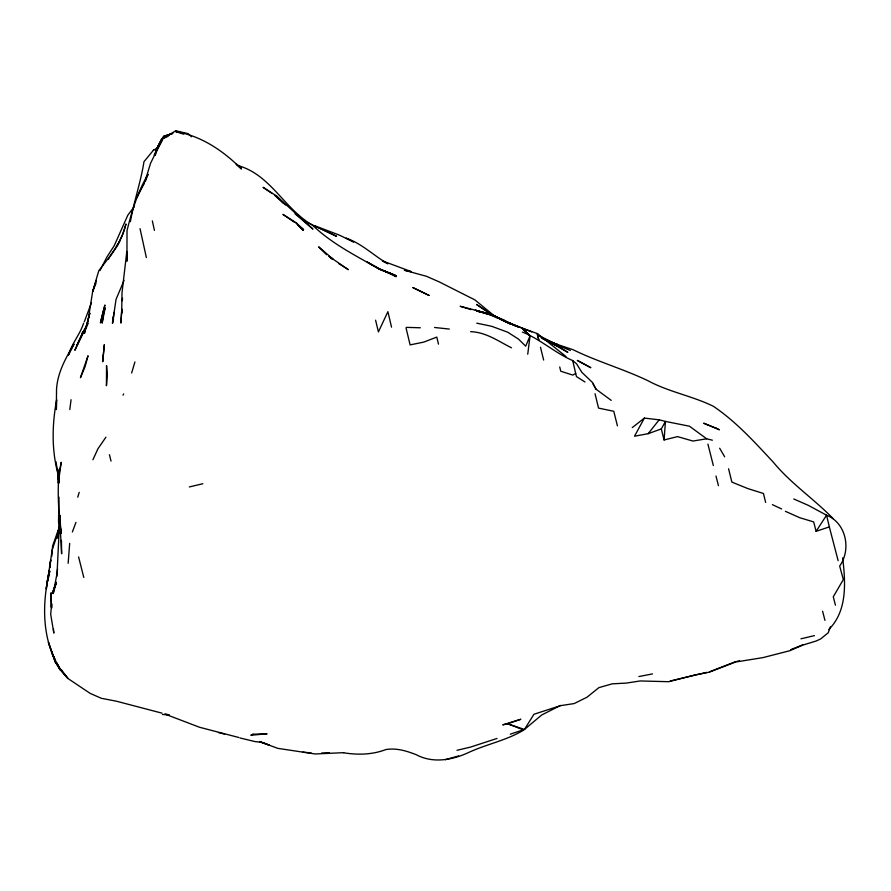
<?xml version="1.0" encoding="UTF-8"?>
<svg xmlns="http://www.w3.org/2000/svg" width="891" height="891" viewBox="0 0 891 891"><rect width="100%" height="100%" fill="white"/><g stroke="black" fill="none" stroke-linecap="round" stroke-linejoin="round"><path stroke-width="1.34" d="M56.523 390.414L56.356 409.57L56.634 399.736C51.979 425.04 51.455 450.634 58.405 475.605M59.062 482.287L59.296 469.167C57.247 490.473 58.416 511.946 61.011 533.152L59.831 515.243M59.006 497.167L58.528 521.458L59.218 530.401M60.276 528.797L60.187 532.718L59.82 515.343M68.15 563.257L69.676 543.376M121.878 309.199L121.699 313.131L122 292.916L126.812 251.462L126.956 261.197L127.012 230.635C131.835 211.078 137.726 191.81 148.073 174.313L145.433 181.062M51.745 556.363L52.636 545.927L59.463 526.592M121.777 310.046L120.898 323.088L121.755 309.444M56.501 390.18C57.191 373.195 65.578 358.26 74.031 344.026L68.618 354.896M46.432 588.706L46.733 584.719L46.232 588.806M712.366 440.187L706.663 438.806L692.92 441.045L677.528 436.612L664.073 439.976L665.454 421.421L659.184 419.828L644.371 418.091L632.265 427.591M71.046 399.714L69.81 409.526M163.576 137.381L163.499 138.361L168.276 136.212M56.4 582.346L52.313 593.15L56.378 582.424L53.204 593.573L57.091 573.125L59.318 526.737L59.318 529.198M112.622 322.531L112.5 323.188L116.042 299.365L124.038 280.409M56.734 576.633L57.536 568.904M527.739 354.217L530.067 335.807L521.692 327.91L506.144 321.796L519.197 327.376L490.25 314.077L460.135 306.27L471.027 309.6M49.707 567.868L50.754 559.826L49.729 567.634M48.181 579.328L48.526 576.733L48.181 579.373M48.871 574.127L49.384 570.229M48.86 574.327L49.361 570.552L46.967 583.427M122.201 300.779L122.557 298.251M112.812 321.261L113.547 316.216M112.5 323.188L114.093 312.418M49.361 570.552L46.945 583.616M155.012 155.157L155.903 150.412L161.884 138.595M59.252 527.739L57.247 538.131L59.329 530.323M130.387 221.647C133.928 201.388 140.789 182.054 143.963 161.739L153.597 150.022M58.049 534.477L59.385 528.396M112.934 321.306L113.558 318.844M131.656 372.984L134.909 361.958M85.614 364.876L88.009 355.765L80.457 377.706L85.269 366.179M84.433 333.312L89.868 313.131L84.467 333.223M59.407 527.104L56.556 537.663L59.162 528.385M77.74 497.2L79.21 492.311M144.955 181.564L150.534 163.331L161.75 140.522M59.274 528.953L52.224 549.725L47.39 581.411L49.818 571.075C40.674 606.437 41.732 650.53 68.006 678.53L90.203 693.41L101.374 698.31L116.331 701.184L162.006 713.156M155.29 155.234L157.139 149.488L154.188 155.045M96.328 280.42L92.619 291.702L87.619 323.422L74.866 350.308L82.139 333.858L87.841 323.7M96.016 283.115L92.619 291.702L98.778 270.708C109.849 256.374 121.9 242.074 125.976 223.953L122.646 234.5L117.623 245.448M830.401 626.896L828.218 632.777L820.544 639.003L816 641.063L802.691 645.14L789.727 650.742L762.852 657.636L735.431 662.058L709.258 672.193L695.637 674.799L668.762 681.704L640.161 680.958L626.395 683.085L612.273 683.831L598.93 687.618L586.98 697.23L574.183 703.567L560.45 705.672L533.943 714.27L524.454 729.462L510.276 734.184M72.371 531.972L75.958 522.36M84.344 321.684L91.483 302.684M68.54 354.818C71.87 343.414 80.023 334.415 83.631 323.132M92.92 459.767L97.899 448.83L105.951 437.158M123.036 395.147L123.626 393.911M99.937 270.652L106.82 257.154L114.271 245.615L127.836 215.154L134.352 206.556M109.638 257.176L108.346 259.359M161.549 139.308L155.903 150.412L163.632 136.123L172.932 133.316M87.819 323.778L76.838 345.508L82.139 333.858L85.926 328.133M162.24 139.776L156.092 151.626L163.398 138.105L175.828 130.765L188.046 133.65L191.543 136.746M644.371 418.091L634.503 436.222L648.147 433.683L661.3 428.927L665.454 421.421L689.478 426.221L706.663 438.806M119.706 241.528L116.431 246.373M86.761 326.863L82.161 333.223L84.522 330.316M785.394 511.334L799.695 517.693L813.683 521.914L816.1 531.326L826.57 515.198C846.194 522.984 851.473 549.446 839.667 566.041L843.332 579.562L833.274 596.792L835.435 605.189M110.406 256.04L116.91 246.517M828.741 629.581C847.686 610.625 845.459 582.146 842.674 557.822M648.147 433.683L659.184 419.828M153.363 150.412L157.662 147.65M522.404 332.065C540.57 339.348 554.803 352.814 572.701 360.577L575.675 373.396L572.824 375.089L560.762 371.246L559.715 366.969M560.562 705.438L541.728 714.972L524.454 729.462L507.636 723.759L502.78 724.851L520.845 719.26L507.636 723.759L523.54 729.963M523.596 730.141C506.389 740.499 486.675 744.119 468.655 752.472C452.171 760.146 432.77 763.654 415.986 754.588L415.685 754.477C406.084 750.79 396.261 747.839 385.87 749.554C372.393 754.755 357.77 755.067 343.636 752.784M735.443 661.701L709.414 671.825M790.896 649.584L802.691 644.85M171.852 133.695L163.487 136.724L172.03 133.795M497.011 738.45L470.515 747.103L457.016 750.289M816.1 531.326L829.332 526.904L826.57 515.198L808.17 505.286L793.747 498.96M202.836 483.735L189.315 486.943M445.3 759.689L458.642 755.924M800.953 638.814L814.452 635.617M736.79 661.4L739.497 660.788M706.697 672.393L670.244 680.969M638.88 676.547L652.502 673.908M343.625 752.672L315.158 753.975L277.803 748.362L259.615 741.613M321.595 753.029L329.347 752.784M406.519 327.365L420.318 327.777M162.418 714.471L169.268 714.938L165.826 714.07M302.862 752.171L311.048 752.873M434.563 327.487L449.287 329.057M470.615 331.664C486.041 332.154 498.359 341.253 511.523 347.813M479.781 311.861L486.252 313.209L476.997 311.093L480.75 312.251M476.785 323.166L491.13 326.162M176.162 131.4L175.828 130.765L175.872 131.656C201.388 135.877 223.429 150.969 241.45 168.967L238.688 166.595M238.766 737.481L199.551 727.268L164.779 714.003M239.957 737.96L254.949 741.568L261.987 742.359L269.16 745.054L260.027 741.925M487.544 313.476L503.861 319.992L510.331 323.89M486.263 313.142L477.253 310.825L487.655 314.066M218.44 732.547L224.577 734.151M491.932 326.384L507.759 332.232L518.573 339.17L525.712 346.209L530.067 335.807L521.714 327.955L537.496 333.657L565.997 356.556M550.504 342.367L558.312 344.828L546.528 340.228M481.441 312.117L475.293 310.146L484.37 313.097M483.902 312.908L487.589 314.1M175.872 131.656L183.713 134.196M487.243 313.587L490.473 314.835M380.769 269.706L396.339 275.798L380.825 269.695L394.635 275.085L380.346 269.26L367.27 262.065L379.856 269.461C356.511 255.951 332.053 244.034 312.429 225.078L312.373 225.033C284.073 208.862 270.341 173.901 237.051 165.336M382.607 260.94L411.319 271.644L404.369 270.251L426.544 276.321L439.541 282.046L474.892 299.899L496.421 317.597M570.329 350.486L555.338 344.294L537.73 335.072M308.041 222.906L336.542 236.293L314.646 225.713L339.193 235.035L353.649 241.996L346.309 238.198C362.058 243.644 373.697 255.717 387.93 263.769L382.395 261.041M503.693 320.76L531.682 331.897M557.721 345.296L541.65 337.143M490.841 315.202L496.9 317.786M499.328 318.822L510.131 324.012M542.742 338.569L556.173 344.505M237.607 165.626L241.394 167.308L236.07 164.078M500.452 318.911L515.02 325.839M487.288 313.677L490.663 315.202M542.742 338.057L556.162 344.327M380.323 269.249L396.205 276.689L394.29 275.798M772.397 504.651L781.641 508.973M501.043 319.134L491.075 314.367L505.019 321.361M554.525 343.848L541.862 337.555L554.068 343.325L573.281 349.807C597.616 361.735 623.834 369.119 648.136 380.813C668.885 391.984 692.329 395.96 713.335 406.274C736.178 421.677 754.666 442.214 773.343 462.24C790.852 483.557 814.263 499.16 833.341 518.829M541.149 337.7L554.046 344.36M542.641 338.469L557.265 346.087L555.193 344.951M499.216 318.276L491.832 314.434L476.529 304.444L492.411 315.236M502.29 319.735L506.333 321.963M611.215 400.371L595.968 389.122L593.094 384.144M338.613 263.513L348.414 269.695L328.712 256.163M584.964 381.972L576.444 376.548L575.675 373.396M329.715 256.875L332.889 259.025L318.655 246.84L326.54 254.726M294.264 222.149L282.915 214.397L295.946 222.605L303.218 230.357L296.001 222.683L303.575 229.644L297.549 224.543M272.189 193.592L263.057 187.31L276.188 195.719L283.583 203.215L276.255 195.831L312.964 229.098L295.055 213.795M274.473 195.162L285.565 204.952M330.561 257.889L332.566 259.459M572.701 360.577L576.566 363.818L581.845 372.315L592.582 382.584L595.968 389.122M59.073 666.802L55.019 661.467L48.404 642.255L54.585 659.596M61.512 669.999L68.006 678.53L60.8 670.489L55.019 661.467L60.232 669.987L56.734 662.759M719.65 448.229L724.65 456.793M54.986 659.14L51.489 651.911L55.03 660.832M537.017 333.535L538.81 340.173L537.496 333.657M838.141 560.673L829.332 526.904M822.593 611.226L824.955 620.359M715.985 476.028L718.447 485.673M83.799 577.468L78.586 556.908M713.335 465.548L707.922 444.108M661.3 428.927L664.073 439.976M617.407 425.831L613.788 411.286L598.54 408.1L595.043 393.766M540.492 347.267L543.644 360.053M109.437 454.722L111.03 461.115M728.582 468.777L731.856 482.098L747.827 488.58L763.453 493.491L765.636 502.446M375.59 320.203L378.43 331.897L387.908 311.683L391.528 327.153M438.483 344.138L436.79 337.099L423.693 342.133L410.105 344.884L406.006 327.81M146.358 257.544L140.043 228.686M152.35 220.89L154.433 230.379M55.91 461.627L58.438 475.805M58.895 478.378L59.363 480.962L58.884 478.289M58.394 474.691L57.804 470.938L58.839 482.777M61.011 533.152L60.02 523.63L61.624 553.79L61.446 540.336M58.75 481.73L57.948 472.163L58.706 482.733M57.692 471.595L58.672 483.457M53.471 628.946L53.816 633.1L50.709 614.311L51.656 603.697L51.878 607.829M51.333 606.782L50.954 592.849L51.4 607.684M107.299 375.122L106.441 385.714L106.541 365.544L107.299 375.122M59.073 473.154L58.327 483.1L61.234 462.251L59.073 473.154M103.278 355.297L102.732 361.768L104.336 344.65L103.278 355.297M103.612 313.019L102.153 323.132L105.183 307.774L103.612 313.019M102.888 312.563L100.427 322.91L104.915 305.012L102.888 312.563M142.092 186.754L136.691 197.791L144.509 182.7L142.092 186.754M252.966 734.217L250.816 735.253L267.088 733.805L252.966 734.217M716.23 428.248L703.667 423.203L719.393 429.774L716.23 428.248M429.005 295.4L412.967 287.626L429.005 295.4M590.688 367.638L577.401 360.465L590.688 367.638M556.407 345.296L542.864 338.123L567.834 352.346L556.407 345.296"/></g></svg>
